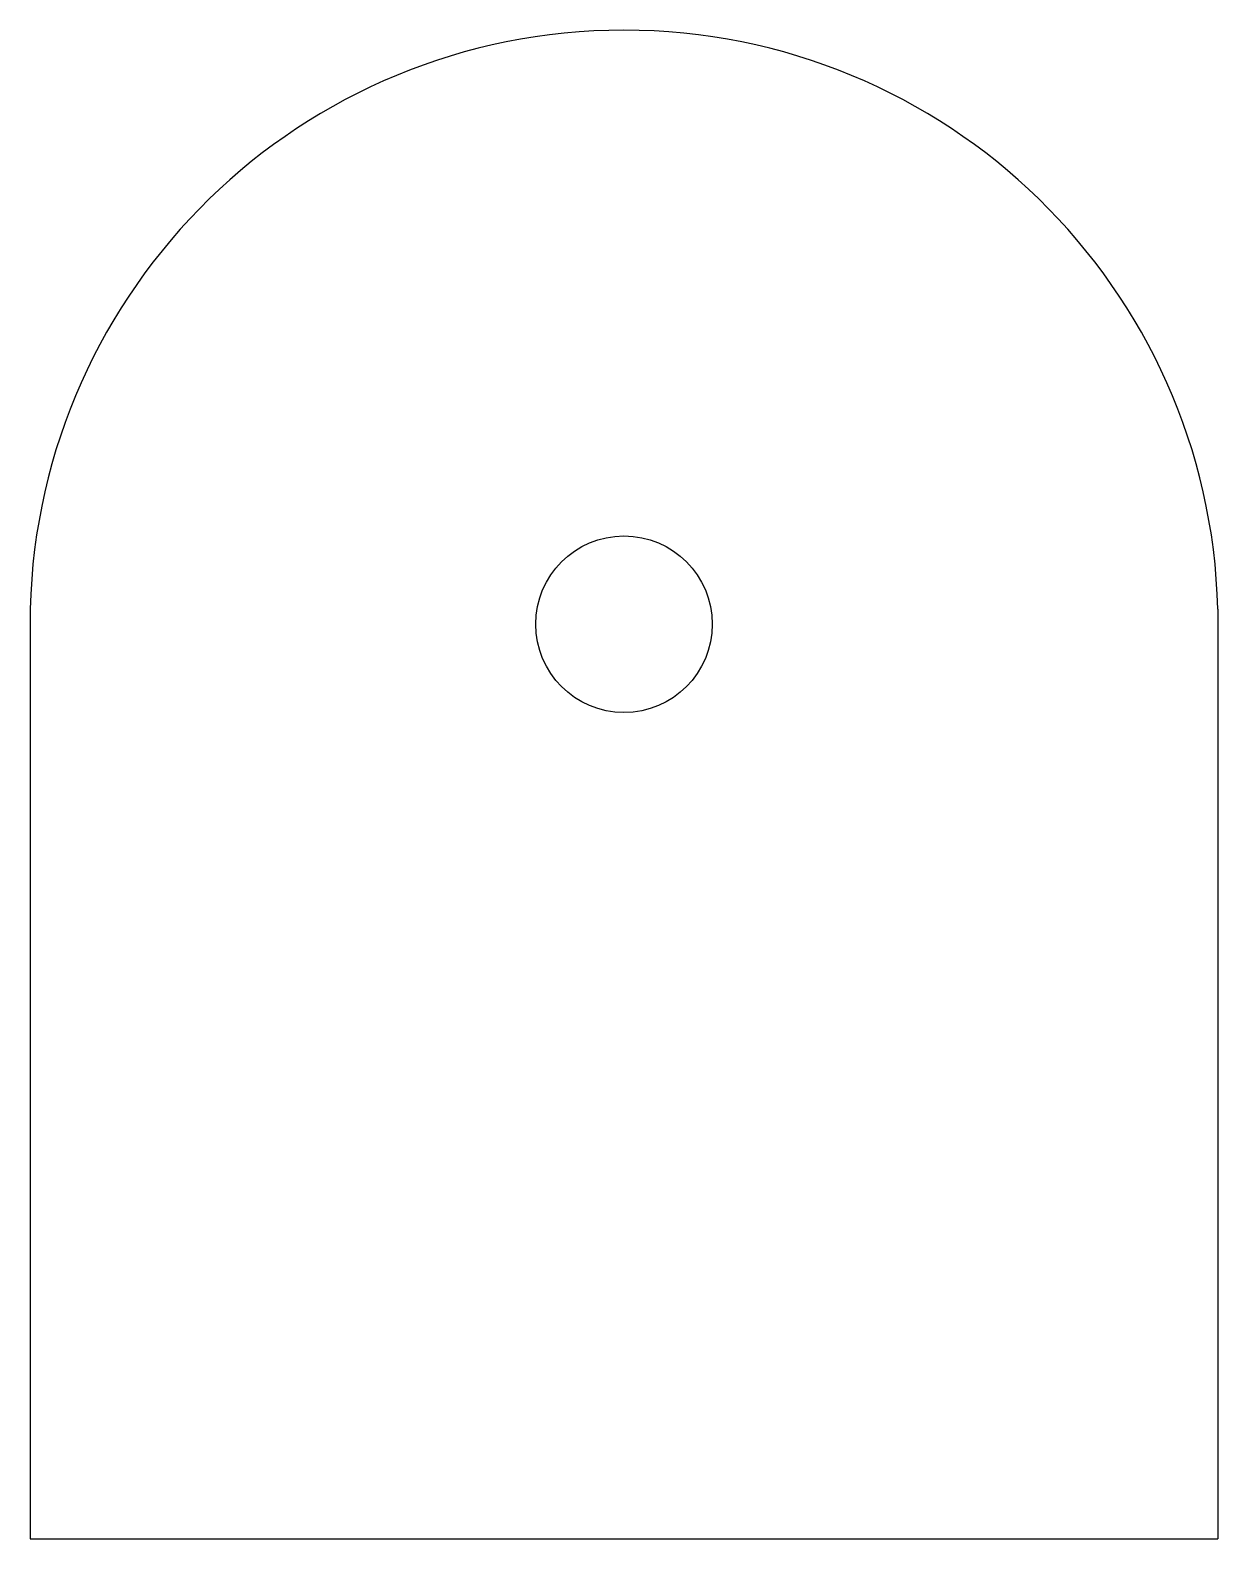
# Model space of a CAD drawing. Extents: x -48.5 to -11.5, y 6 to 53.
import ezdxf

# ---------------------------------------------------------------- set-up
doc = ezdxf.new("R2010")
doc.units = 0
doc.header["$MEASUREMENT"] = 0
doc.layers.add('VISIBLE', color=7, linetype='CONTINUOUS')

msp = doc.modelspace()

# ---------------------------------------------------------------- linework, layer by layer
at = {"layer": 'VISIBLE'}
for p, q in [((-48.5, 34.962), (-48.5, 6)), ((-11.5, 34.962), (-11.5, 6)), ((-48.5, 6), (-11.5, 6))]:
    msp.add_line(p, q, dxfattribs=at)
msp.add_circle((-30, 34.494), 2.75, dxfattribs=at)
msp.add_arc((-30, 34.494), 18.506, 1.4487, 178.5513, dxfattribs=at)

doc.saveas('drawing.dxf')
